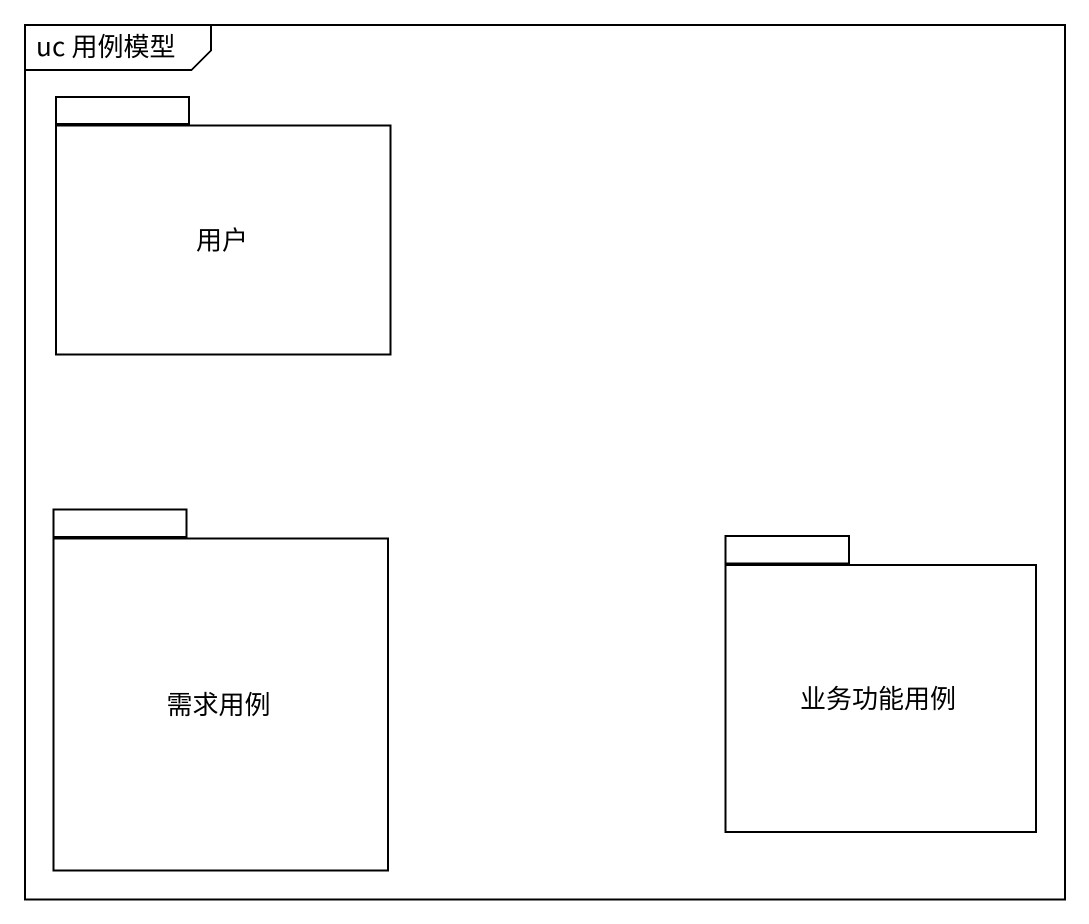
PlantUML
@startuml
mainframe uc 用例模型
package 用户 {
}
package 需求用例 {
}
package 业务功能用例 {
}
@enduml
